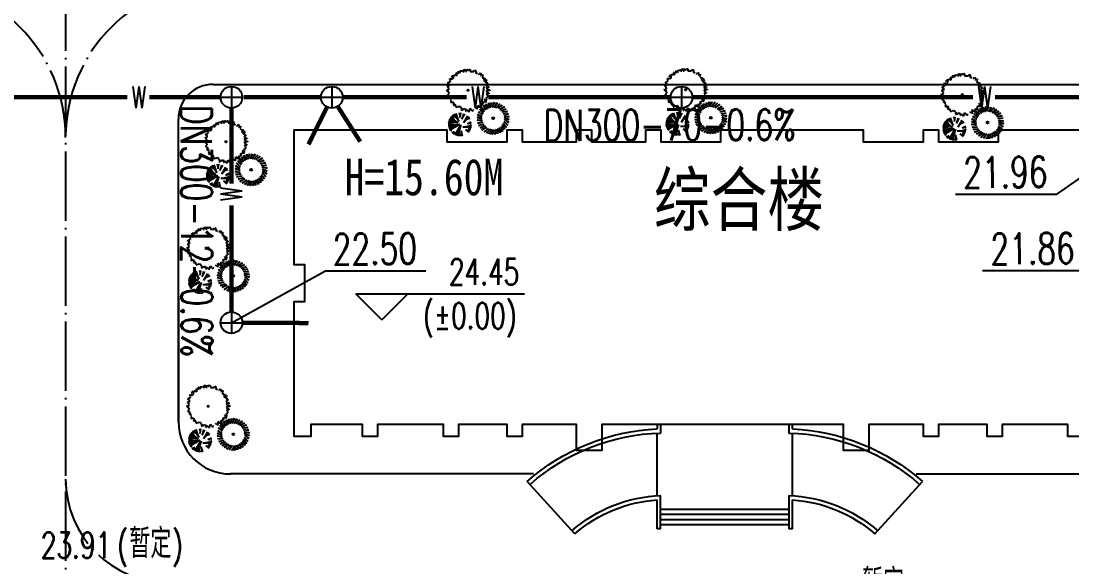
# Model space of a CAD drawing. Header units: millimetres. Extents: x 418304 to 847498, y 48187 to 111456.
# Drawn here: x 423714.9 to 423775.5, y 53653 to 53684.4 of the extents above; entities that cross this region are included whole.
import ezdxf

# ---------------------------------------------------------------- set-up
doc = ezdxf.new("R2010")
doc.units = ezdxf.units.MM
doc.header["$LTSCALE"] = 1000
doc.linetypes.add('DOTE', pattern=[2.42, 2, -0.2, 0.02, -0.2])
for name, color, linetype in [('A绿-1', 82, 'Continuous'), ('DIM_ELEV', 3, 'Continuous'), ('GROUND', 2, 'Continuous'), ('PIPE-污水', 6, 'Continuous'), ('PUB_TEXT', 7, 'Continuous'), ('TEXT_污水', 7, 'Continuous'), ('TREE', 74, 'Continuous'), ('TWT_TEXT', 7, 'Continuous'), ('WELL_污水', 6, 'Continuous'), ('道路', 4, 'Continuous'), ('道路中心线', 1, 'DOTE')]:
    doc.layers.add(name, color=color, linetype=linetype)
doc.styles.add('_TCH_DIM', font='SIMPLEX', dxfattribs={"bigfont": 'GBCBIG'})
doc.styles.add('_TWT_PIPETEXT', font='SIMPLEX', dxfattribs={"width": 0.8, "height": 3.5, "bigfont": 'HZTXT'})
doc.styles.add('黑体', font='simhei.ttf', dxfattribs={"width": 0.8, "height": 3.5})

# ---------------------------------------------------------------- blocks, each defined once
blk = doc.blocks.new('106')
at = {"layer": 'A绿-1', "color": 8}
for p, q in [((-0.293, 0.345), (-0.27, 0.3)), ((-0.238, 0.198), (-0.293, 0.345)), ((-0.228, 0.391), (-0.213, 0.343)), ((-0.2, 0.237), (-0.228, 0.391)), ((-0.157, 0.425), (-0.15, 0.375)), ((-0.156, 0.269), (-0.157, 0.425)), ((-0.107, 0.292), (-0.08, 0.447)), ((-0.08, 0.447), (-0.083, 0.396)), ((-0.054, 0.307), (-0.001, 0.455)), ((-0.001, 0.455), (-0.013, 0.405)), ((0, 0.312), (0.078, 0.449)), ((0.054, 0.308), (0.154, 0.429)), ((0.078, 0.449), (0.058, 0.402)), ((0.107, 0.295), (0.227, 0.396)), ((0.154, 0.429), (0.127, 0.386)), ((0.157, 0.272), (0.292, 0.351)), ((0.227, 0.396), (0.193, 0.359)), ((0.292, 0.351), (0.252, 0.321)), ((-0.446, 0.074), (-0.399, 0.054)), ((-0.309, -0.004), (-0.446, 0.074)), ((-0.426, 0.15), (-0.383, 0.123)), ((-0.305, 0.05), (-0.426, 0.15)), ((-0.393, 0.223), (-0.356, 0.188)), ((-0.292, 0.103), (-0.393, 0.223)), ((-0.348, 0.288), (-0.318, 0.248)), ((-0.269, 0.153), (-0.348, 0.288)), ((0.202, 0.242), (0.349, 0.296)), ((0.241, 0.203), (0.395, 0.231)), ((0.273, 0.159), (0.43, 0.16)), ((0.297, 0.11), (0.451, 0.084)), ((0.349, 0.296), (0.304, 0.273)), ((0.311, 0.057), (0.459, 0.005)), ((0.317, 0.003), (0.453, -0.075)), ((0.395, 0.231), (0.347, 0.216)), ((0.43, 0.16), (0.38, 0.153)), ((0.451, 0.084), (0.401, 0.086)), ((0.459, 0.005), (0.41, 0.016)), ((-0.452, -0.006), (-0.402, -0.017)), ((-0.304, -0.058), (-0.452, -0.006)), ((-0.444, -0.085), (-0.393, -0.087)), ((-0.289, -0.111), (-0.444, -0.085)), ((-0.422, -0.161), (-0.372, -0.154)), ((-0.266, -0.16), (-0.422, -0.161)), ((-0.234, -0.204), (-0.388, -0.232)), ((-0.388, -0.232), (-0.34, -0.217)), ((-0.195, -0.243), (-0.342, -0.297)), ((-0.342, -0.297), (-0.297, -0.274)), ((-0.15, -0.273), (-0.285, -0.352)), ((-0.1, -0.296), (-0.22, -0.397)), ((0.114, -0.293), (0.088, -0.448)), ((0.163, -0.27), (0.164, -0.426)), ((0.207, -0.238), (0.236, -0.392)), ((0.246, -0.199), (0.3, -0.346)), ((0.276, -0.154), (0.356, -0.289)), ((0.299, -0.104), (0.4, -0.224)), ((0.312, -0.051), (0.433, -0.151)), ((0.356, -0.289), (0.325, -0.249)), ((0.4, -0.224), (0.363, -0.189)), ((0.433, -0.151), (0.391, -0.124)), ((0.453, -0.075), (0.406, -0.055)), ((-0.285, -0.352), (-0.245, -0.322)), ((-0.22, -0.397), (-0.185, -0.36)), ((-0.047, -0.309), (-0.147, -0.43)), ((-0.147, -0.43), (-0.12, -0.387)), ((0.007, -0.313), (-0.07, -0.45)), ((-0.07, -0.45), (-0.051, -0.403)), ((0.061, -0.308), (0.009, -0.456)), ((0.009, -0.456), (0.02, -0.406)), ((0.088, -0.448), (0.09, -0.397)), ((0.164, -0.426), (0.158, -0.376)), ((0.236, -0.392), (0.221, -0.344)), ((0.3, -0.346), (0.277, -0.301))]:
    blk.add_line(p, q, dxfattribs=at)
blk.add_circle((0, 0), 0.0254, dxfattribs=at)
blk = doc.blocks.new('A$C3C3C514D')
at = {"color": 8}
for p, q in [((1327, 3257), (975, 3955)), ((2179, 2417), (975, 3955)), ((1474, 3317), (1125, 4045)), ((1340, 3596), (1210, 4088)), ((1751, 3803), (1478, 4197)), ((1919, 3296), (1620, 4239)), ((1826, 4286), (1919, 3296)), ((2775, 3382), (3114, 4079)), ((2775, 3382), (3301, 3974)), ((985, 2274), (0, 2152)), ((510, 2000), (1, 2202)), ((1376, 2264), (3, 2272)), ((1065, 1996), (5, 2012)), ((439, 1909), (9, 1960)), ((1448, 2052), (10, 2362)), ((774, 2001), (13, 1915)), ((2135, 2150), (22, 1847)), ((2135, 2150), (33, 2466)), ((533, 2271), (50, 2633)), ((1836, 2067), (97, 1514)), ((754, 3022), (194, 3045)), ((314, 3273), (754, 3022)), ((1605, 3000), (469, 3494)), ((2072, 2430), (549, 3589)), ((1327, 3257), (603, 3647)), ((847, 3366), (661, 3703)), ((900, 3478), (708, 3738)), ((1605, 3000), (751, 3787)), ((984, 3455), (812, 3811)), ((1075, 3468), (865, 3847)), ((2296, 2298), (1605, 3000)), ((2490, 2732), (3940, 3353)), ((2490, 2732), (4010, 3243)), ((2938, 2122), (4093, 1221)), ((3070, 2927), (4073, 3126)), ((3125, 1964), (4195, 1522)), ((3135, 3755), (3501, 3831)), ((3589, 3756), (3285, 3427)), ((3285, 3427), (3744, 3603)), ((3516, 2534), (4262, 2582)), ((3556, 2540), (4283, 2465)), ((3564, 3199), (3831, 3501)), ((3688, 3053), (4142, 2976)), ((658, 1927), (45, 1758)), ((51, 1686), (1027, 1810)), ((539, 1655), (143, 1412)), ((1751, 1563), (187, 1276)), ((546, 1182), (227, 1190)), ((1385, 1488), (279, 1092)), ((1531, 1264), (321, 1022)), ((918, 1321), (379, 933)), ((1951, 1835), (483, 794)), ((1027, 1810), (539, 1655)), ((539, 1655), (539, 1655)), ((1302, 1353), (558, 706)), ((1440, 1141), (558, 706)), ((973, 832), (600, 662)), ((1178, 1009), (672, 590)), ((1152, 750), (691, 573)), ((1353, 1023), (748, 521)), ((1404, 827), (806, 473)), ((1951, 1835), (898, 404)), ((1238, 716), (947, 369)), ((1258, 561), (1009, 329)), ((1871, 1681), (1102, 274)), ((1384, 524), (1212, 216)), ((1477, 961), (1309, 172)), ((1942, 612), (1418, 129)), ((2147, 905), (1570, 80)), ((2209, 1495), (1767, 35)), ((2115, 529), (1808, 28)), ((2013, 694), (1897, 15)), ((2216, 1566), (2051, 2)), ((2220, 538), (2146, 0)), ((2176, 1176), (2243, 2)), ((2674, 953), (3081, 210)), ((2790, 723), (2896, 122)), ((2861, 1371), (3697, 653)), ((3120, 1141), (3574, 536)), ((3824, 1674), (4261, 1716)), ((4209, 1516), (3824, 1674))]:
    blk.add_line(p, q, dxfattribs=at)
blk = doc.blocks.new('004')
at = {"layer": 'A绿-1', "color": 8}
for p, q in [((-872, 605), (-895, 533)), ((-895, 533), (-864, 481)), ((-825, 585), (-872, 605)), ((-793, 644), (-825, 585)), ((-762, 716), (-809, 677)), ((-809, 677), (-793, 644)), ((-699, 834), (-770, 749)), ((-770, 749), (-723, 742)), ((-723, 651), (-762, 716)), ((-723, 742), (-691, 683)), ((-691, 683), (-723, 651)), ((-691, 762), (-699, 834)), ((-534, 794), (-691, 762)), ((-511, 892), (-605, 840)), ((-605, 840), (-534, 794)), ((-456, 866), (-511, 892)), ((-401, 899), (-456, 866)), ((-354, 971), (-440, 997)), ((-440, 997), (-401, 899)), ((-283, 860), (-354, 971)), ((-276, 925), (-283, 860)), ((-244, 925), (-276, 925)), ((-205, 1023), (-268, 997)), ((-268, 997), (-244, 925)), ((-182, 945), (-205, 1023)), ((-134, 964), (-182, 945)), ((70, 1036), (-9, 1030)), ((-9, 1030), (-9, 991)), ((70, 977), (70, 1036)), ((93, 938), (70, 977)), ((132, 906), (93, 938)), ((179, 1023), (132, 906)), ((250, 1017), (179, 1023)), ((266, 945), (250, 1017)), ((321, 912), (266, 945)), ((360, 945), (321, 977)), ((321, 977), (321, 912)), ((360, 847), (360, 945)), ((399, 814), (360, 847)), ((438, 853), (399, 814)), ((478, 827), (438, 853)), ((525, 879), (478, 827)), ((564, 847), (525, 879)), ((532, 768), (564, 847)), ((572, 703), (532, 768)), ((564, 670), (572, 703)), ((595, 638), (564, 670)), ((658, 664), (595, 638)), ((697, 618), (658, 664)), ((744, 670), (697, 618)), ((783, 605), (744, 670)), ((791, 481), (783, 605)), ((-1068, 284), (-1052, 317)), ((-942, 226), (-1068, 284)), ((-1060, 128), (-1052, 186)), ((-966, 56), (-1060, 128)), ((-1052, 317), (-911, 278)), ((-1052, 186), (-950, 121)), ((-1052, -69), (-1052, 3)), ((-1052, 3), (-966, -3)), ((-982, 428), (-966, 461)), ((-927, 415), (-982, 428)), ((-966, 461), (-864, 454)), ((-966, -3), (-966, 56)), ((-950, 121), (-942, 226)), ((-942, 369), (-927, 415)), ((-887, 324), (-942, 369)), ((-911, 278), (-887, 324)), ((-864, 454), (-840, 461)), ((830, 500), (791, 481)), ((807, 409), (870, 487)), ((838, 343), (807, 409)), ((870, 487), (830, 500)), ((932, 363), (838, 343)), ((932, 200), (885, 200)), ((885, 200), (909, 160)), ((925, 101), (901, 69)), ((901, 69), (972, 16)), ((909, 278), (964, 311)), ((932, 232), (909, 278)), ((909, 160), (972, 160)), ((972, 160), (925, 101)), ((964, 311), (932, 363)), ((972, 16), (972, -69)), ((-1044, -154), (-1068, -193)), ((-1068, -193), (-1029, -219)), ((-989, -108), (-1052, -69)), ((-982, -173), (-1044, -154)), ((-1029, -219), (-1005, -166)), ((-1013, -278), (-989, -258)), ((-997, -310), (-1013, -278)), ((-919, -356), (-997, -310)), ((-974, -173), (-989, -108)), ((-989, -258), (-950, -278)), ((-934, -180), (-974, -173)), ((-950, -278), (-927, -251)), ((-942, -526), (-927, -480)), ((-864, -500), (-942, -526)), ((-927, -251), (-934, -180)), ((-927, -480), (-887, -441)), ((-887, -441), (-919, -356)), ((-840, -533), (-864, -500)), ((776, -513), (768, -552)), ((799, -448), (776, -513)), ((815, -493), (799, -448)), ((862, -474), (815, -493)), ((870, -278), (846, -336)), ((846, -336), (885, -435)), ((885, -435), (862, -474)), ((948, -310), (870, -278)), ((972, -69), (901, -95)), ((901, -95), (901, -180)), ((901, -180), (948, -219)), ((948, -219), (972, -271)), ((972, -271), (948, -310)), ((-887, -585), (-840, -533)), ((-848, -644), (-887, -585)), ((-801, -585), (-848, -644)), ((-762, -618), (-801, -585)), ((-636, -729), (-715, -657)), ((-683, -788), (-636, -729)), ((-629, -853), (-683, -788)), ((-574, -801), (-629, -853)), ((-401, -853), (-574, -801)), ((-425, -944), (-401, -853)), ((-385, -964), (-425, -944)), ((-338, -944), (-385, -964)), ((-299, -944), (-338, -944)), ((-260, -1010), (-299, -944)), ((-229, -912), (-260, -1010)), ((-182, -912), (-229, -912)), ((-189, -1010), (-182, -912)), ((-127, -1023), (-189, -1010)), ((-119, -938), (-127, -1023)), ((-56, -958), (-119, -938)), ((-56, -1010), (-56, -958)), ((-17, -997), (-56, -1010)), ((70, -1016), (-17, -997)), ((109, -925), (70, -951)), ((70, -951), (70, -1016)), ((132, -1023), (109, -925)), ((195, -997), (132, -1023)), ((226, -944), (164, -944)), ((164, -944), (195, -997)), ((250, -984), (226, -944)), ((297, -964), (250, -984)), ((297, -833), (274, -918)), ((274, -918), (297, -964)), ((328, -912), (297, -833)), ((360, -918), (328, -912)), ((383, -892), (360, -918)), ((407, -866), (383, -892)), ((438, -873), (407, -866)), ((423, -886), (438, -873)), ((454, -918), (423, -886)), ((470, -807), (446, -801)), ((446, -801), (485, -853)), ((564, -853), (454, -918)), ((509, -794), (470, -807)), ((485, -853), (548, -833)), ((556, -735), (493, -761)), ((493, -761), (509, -794)), ((548, -833), (564, -853)), ((650, -794), (556, -735)), ((674, -761), (650, -794)), ((705, -637), (666, -683)), ((666, -683), (674, -761)), ((760, -650), (705, -637)), ((783, -618), (760, -650)), ((768, -552), (830, -585)), ((807, -618), (783, -618)), ((830, -585), (807, -618))]:
    blk.add_line(p, q, dxfattribs=at)
blk.add_circle((-32, 10), 31.3, dxfattribs=at)
blk = doc.blocks.new('11')
for p, q in [((1263901, 151282), (1263901, 154886)), ((1271701, 151282), (1271701, 154886)), ((1271501, 149373), (1271501, 151292))]:
    blk.add_line(p, q)
at = {"color": 7}
blk.add_line((1263901, 149373), (1264101, 149373), dxfattribs=at)
at = {"layer": 'GROUND', "color": 7}
for p, q in [((1263901, 155127), (1263901, 155413)), ((1264101, 155413), (1264101, 154893)), ((1271501, 155413), (1271501, 154893)), ((1271701, 155413), (1271701, 155127)), ((1259147, 149080), (1256412, 152108)), ((1276455, 149080), (1279189, 152108)), ((1263901, 149373), (1263901, 151041)), ((1264101, 151292), (1264101, 149373)), ((1271701, 149373), (1271701, 151041)), ((1271501, 150514), (1264101, 150514)), ((1271501, 150214), (1264101, 150214)), ((1271501, 149914), (1264101, 149914)), ((1271501, 149614), (1264101, 149614)), ((1271501, 149373), (1271701, 149373))]:
    blk.add_line(p, q, dxfattribs=at)
for centre, radius, start, end in [((1264413, 143058), 12080, 92.42993, 131.47503), ((1271189, 143058), 12080, 48.52497, 87.57007), ((1264413, 143058), 11840, 91.51079, 131.46276), ((1271189, 143058), 11840, 48.53724, 88.48921), ((1264413, 143058), 8240, 92.17111, 131.19297), ((1264413, 143058), 8000, 93.67061, 131.16635), ((1271189, 143058), 8240, 48.80703, 87.82889), ((1271189, 143058), 8000, 48.83365, 86.32939)]:
    blk.add_arc(centre, radius, start, end, dxfattribs=at)
blk = doc.blocks.new('$TWTSYS$00000374')
for p, q in [((0, 0.5, 0), (0, -0.5, 0)), ((-0.5, 0, 0), (0.5, 0, 0))]:
    blk.add_line(p, q)
blk.add_circle((0, 0, 0), 0.5)

msp = doc.modelspace()

# ---------------------------------------------------------------- linework, layer by layer
msp.add_lwpolyline([(423780.115, 53678.16), (423771.275, 53678.16), (423771.275, 53677.46), (423767.845, 53677.46), (423767.845, 53678.16), (423766.945, 53678.16), (423766.945, 53677.46), (423763.515, 53677.46), (423763.515, 53678.16), (423755.275, 53678.16), (423755.275, 53677.46), (423751.845, 53677.46), (423751.845, 53678.16), (423750.945, 53678.16), (423750.945, 53677.46), (423747.845, 53677.46), (423747.845, 53678.16), (423746.945, 53678.16), (423746.945, 53677.46), (423743.845, 53677.46), (423743.845, 53678.16), (423742.945, 53678.16), (423742.945, 53677.46), (423739.515, 53677.46), (423739.515, 53678.16), (423730.675, 53678.16), (423730.675, 53670.42), (423731.275, 53670.42), (423731.275, 53668.26), (423730.675, 53668.26), (423730.675, 53660.52), (423731.675, 53660.52), (423731.675, 53661.22), (423734.615, 53661.22), (423734.615, 53660.52), (423735.515, 53660.52), (423735.515, 53661.22), (423739.275, 53661.22), (423739.275, 53660.52), (423740.175, 53660.52), (423740.175, 53661.22), (423742.945, 53661.22), (423742.945, 53660.52), (423743.845, 53660.52), (423743.845, 53661.22), (423746.945, 53661.22), (423746.945, 53659.72), (423748.445, 53659.72), (423748.445, 53661.22), (423762.345, 53661.22), (423762.345, 53659.72), (423763.845, 53659.72), (423763.845, 53661.22), (423766.945, 53661.22), (423766.945, 53660.52), (423767.845, 53660.52), (423767.845, 53661.22), (423770.615, 53661.22), (423770.615, 53660.52), (423771.515, 53660.52), (423771.515, 53661.22), (423775.275, 53661.22), (423775.275, 53660.52), (423776.175, 53660.52)])
at = {"layer": 'DIM_ELEV'}
for p, q in [((423735.737, 53667.223), (423734.237, 53668.723)), ((423734.237, 53668.723), (423743.964, 53668.723)), ((423735.737, 53667.223), (423737.237, 53668.723))]:
    msp.add_line(p, q, dxfattribs=at)
at = {"layer": 'PIPE-污水', "linetype": 'Continuous', "ltscale": 0.005, "const_width": 0.25}
for points in [[(423712.964, 53680.052), (423721.078, 53680.052)], [(423722.34, 53680.052), (423726.444, 53680.052)], [(423727.782, 53680.052), (423732.237, 53680.052)], [(423733.487, 53680.052), (423740.624, 53680.052)], [(423741.886, 53680.052), (423752.393, 53680.052)], [(423753.643, 53680.052), (423769.823, 53680.052)], [(423771.085, 53680.052), (423782.027, 53680.052)], [(423727.069, 53675.084), (423727.069, 53679.427)], [(423732.584, 53679.493), (423731.515, 53677.34)], [(423733.199, 53679.526), (423734.498, 53677.496)], [(423727.069, 53667.661), (423727.069, 53673.822)], [(423727.713, 53667.061), (423731.515, 53667.04)]]:
    msp.add_lwpolyline(points, dxfattribs=at)
at = {"layer": 'TWT_TEXT', "color": 6}
for p, q in [((423774.635, 53674.443, 310.578), (423782.652, 53680.052, 155.424)), ((423774.635, 53674.443, 310.578), (423768.81, 53674.443, 310.578)), ((423727.069, 53667.061), (423732.463, 53670.025, 310.848)), ((423738.288, 53670.025, 310.848), (423732.463, 53670.025, 310.848)), ((423776.205, 53670.041, 155.154), (423770.38, 53670.041, 155.154))]:
    msp.add_line(p, q, dxfattribs=at)
at = {"layer": '道路', "color": 8}
for p, q in [((423726.015, 53680.8), (423795.015, 53680.8)), ((423724.015, 53661.34), (423724.015, 53678.8)), ((423724.015, 53668.591), (423724.015, 53661.34)), ((423744.485, 53658.34), (423727.015, 53658.34)), ((423766.544, 53658.34), (423790.015, 53658.34))]:
    msp.add_line(p, q, dxfattribs=at)
for centre, radius, start, end in [((423726.015, 53678.8), 2, 90, 180), ((423727.015, 53661.34), 3, 180, 270)]:
    msp.add_arc(centre, radius, start, end, dxfattribs=at)
at = {"layer": '道路中心线', "color": 8, "linetype": 'DOTE', "ltscale": 0.002}
msp.add_line((423717.513, 53686.737), (423717.513, 53550.331), dxfattribs=at)
for centre, radius, start, end in [((423708.513, 53677.737), 9, 0, 90), ((423726.513, 53677.737), 9, 90, 180), ((423723.513, 53658.05), 6, 180, 270)]:
    msp.add_arc(centre, radius, start, end, dxfattribs=at)

# ---------------------------------------------------------------- block references
at = {"color": 0, "xscale": -0.001, "yscale": 0.001, "zscale": 0.001, "rotation": 359.9999999996567}
msp.add_blockref('11', (425023.316, 53505.806), dxfattribs=at)
at = {"layer": 'A绿-1'}
for name, p, xscale, yscale, zscale, rotation in [('004', (423740.67, 53680.458), 0.00116705121472478, 0.00116705121472478, -0.00116705121472478, 196.4296013010655), ('004', (423753.216, 53680.488), 0.00116705121472478, 0.00116705121472478, -0.00116705121472478, 196.4296013010655), ('004', (423769.175, 53680.212), 0.00116705121472478, 0.00116705121472478, -0.00116705121472478, 196.4296013010655), ('106', (423742.161, 53678.844), 2.039962694467977, 2.039962694607675, 2.039962694502081, 264.9820240038009), ('106', (423754.707, 53678.873), 2.039962694467977, 2.039962694607675, 2.039962694502081, 264.9820240038009), ('106', (423770.666, 53678.598), 2.039962694467977, 2.039962694607675, 2.039962694502081, 264.9820240038009), ('004', (423726.718, 53677.493), 0.00116705121472478, 0.00116705121472478, -0.00116705121472478, 196.4296013010655), ('106', (423728.21, 53675.879), 2.039962694467977, 2.039962694607675, 2.039962694502081, 264.9820240038009), ('004', (423725.69, 53671.369), 0.00116705121472478, 0.00116705121472478, -0.00116705121472478, 196.4296013010655), ('106', (423727.182, 53669.755), 2.039962694467977, 2.039962694607675, 2.039962694502081, 264.9820240038009), ('004', (423725.69, 53662.244), 0.00116705121472478, 0.00116705121472478, -0.00116705121472478, 196.4296013010655), ('106', (423727.182, 53660.63), 2.039962694467977, 2.039962694607675, 2.039962694502081, 264.9820240038009)]:
    msp.add_blockref(name, p, dxfattribs=dict(at, xscale=xscale, yscale=yscale, zscale=zscale, rotation=rotation))
at = {"layer": 'TREE', "color": 8, "extrusion": (0, 0, -1), "xscale": 0.0003134301259033954, "yscale": 0.0003134301259033954, "zscale": 0.0003134301259033955, "rotation": 158.3064505472057}
for p in [(-423739.367, 53678.864), (-423751.913, 53678.894), (-423767.872, 53678.618), (-423725.416, 53675.899), (-423724.387, 53669.775), (-423724.387, 53660.65)]:
    msp.add_blockref('A$C3C3C514D', p, dxfattribs=at)
at = {"layer": 'WELL_污水', "xscale": 1.25, "yscale": 1.25, "zscale": 1.25}
for p in [(423727.069, 53680.052), (423732.862, 53680.052), (423753.018, 53680.052), (423727.072, 53667.062)]:
    msp.add_blockref('$TWTSYS$00000374', p, dxfattribs=at)

# ---------------------------------------------------------------- texts
at = {"layer": 'PUB_TEXT'}
for s, height, style, width, p in [('H=15.60M', 2.103, '黑体', 0.8, (423733.592, 53674.406)), ('综合楼', 3.0042, '黑体', 0.8, (423751.413, 53672.664)), ('24.45', 1.4875, '_TCH_DIM', 0.705882, (423739.614, 53669.248)), ('(%%P0.00)', 1.4875, '_TCH_DIM', 0.705882, (423738.114, 53666.71)), ('(', 1.488, '_TCH_DIM', 0.705882, (423720.486, 53653.49)), (')', 1.488, '_TCH_DIM', 0.705882, (423723.644, 53653.49)), ('23.91', 1.4875, '_TCH_DIM', 0.705882, (423716.086, 53653.49))]:
    msp.add_text(s, height=height, dxfattribs=dict(at, style=style, width=width)).set_placement(p)
at = {"layer": 'PUB_TEXT', "style": '_TCH_DIM'}
for p in [(423721.186, 53653.49), (423763.427, 53651.182)]:
    msp.add_text('暂定', height=1.6879, dxfattribs=at).set_placement(p)
at = {"layer": 'TEXT_污水', "style": '_TWT_PIPETEXT', "width": 0.64}
for p in [(423721.328, 53679.427), (423740.874, 53679.427), (423770.073, 53679.427)]:
    msp.add_text('W', height=1.25, dxfattribs=at).set_placement(p)
msp.add_text('W', height=1.25, rotation=90, dxfattribs=at).set_placement((423727.694, 53674.072))
at = {"layer": 'TWT_TEXT', "color": 6, "style": '_TCH_DIM', "width": 0.705882}
for s, rotation, p in [('DN300-12-0.6%', 270.14551, (423724.159, 53679.61)), ('DN300-70-0.6%', 0.14551, (423745.078, 53677.546)), ('21.96', 0.64021, (423769.266, 53674.815, 310.578)), ('22.50', 0.64021, (423732.92, 53670.397, 310.848)), ('21.86', 0.64021, (423770.837, 53670.414, 155.154))]:
    msp.add_text(s, height=1.785, rotation=rotation, dxfattribs=at).set_placement(p)

doc.saveas('drawing.dxf')
